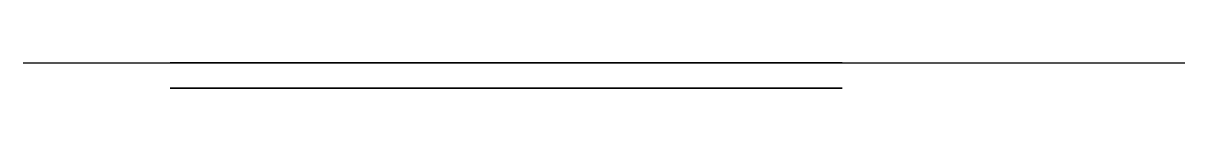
# Model space of a CAD drawing. Header units: centimetres. Extents: x -3.5 to 10.3, y 0 to 0.3.
import ezdxf

# ---------------------------------------------------------------- set-up
doc = ezdxf.new("R2010")
doc.units = ezdxf.units.CM
doc.header["$MEASUREMENT"] = 0
for name, color, linetype in [('Battery Floor v8_Sketch1', 7, 'Continuous'), ('Battery Floor v8_Sketch2', 7, 'Continuous'), ('Battery Floor v8_Sketch3', 7, 'Continuous')]:
    doc.layers.add(name, color=color, linetype=linetype)

msp = doc.modelspace()

# ---------------------------------------------------------------- linework, layer by layer
at = {"layer": 'Battery Floor v8_Sketch1'}
for p, q in [((6.25, 0, 6.85), (-1.75, 0, 6.85)), ((-1.75, 0, -6.85), (6.25, 0, -6.85)), ((-1.75, 0, 6.85), (-1.75, 0, -6.85)), ((6.25, 0, -6.85), (6.25, 0, 6.85))]:
    msp.add_line(p, q, dxfattribs=at)
msp.add_point((0, 0), dxfattribs=at)
at = {"layer": 'Battery Floor v8_Sketch2'}
for p, q in [((-1.75, 0.3, -6.85), (-1.75, 0.3, 6.85)), ((-1.75, 0.3, -6.25), (6.25, 0.3, -6.25)), ((-1.75, 0.3, 6.85), (6.25, 0.3, 6.85)), ((-1.75, 0.3, 6.25), (6.25, 0.3, 6.25)), ((6.25, 0.3, -6.85), (-1.75, 0.3, -6.85)), ((-0.25, 0.3, -6.85), (-0.25, 0.3, -6.25)), ((-0.25, 0.3, 6.25), (-0.25, 0.3, 6.85)), ((1.25, 0.3, -6.25), (1.25, 0.3, -6.85)), ((1.25, 0.3, 6.25), (1.25, 0.3, 6.85)), ((6.25, 0.3, 6.85), (6.25, 0.3, -6.85))]:
    msp.add_line(p, q, dxfattribs=at)
msp.add_point((0, 0.3), dxfattribs=at)
at = {"layer": 'Battery Floor v8_Sketch3'}
for p, q in [((-3.5, 0.3), (10.329, 0.3)), ((-1.75, 0.3, 6.25), (-0.25, 0.3, 6.25)), ((-0.25, 0.3, -6.25), (-1.75, 0.3, -6.25)), ((-1.75, 0.3, -6.25), (-1.75, 0.3, 6.25)), ((-0.95, 0.3, 6.25), (-0.95, 0.3, -6.25)), ((-0.95, 0.3, -5.45), (5.45, 0.3, -5.45)), ((-0.95, 0.3, -0.8), (5.45, 0.3, -4.495)), ((-0.95, 0.3, 1.724), (5.45, 0.3, 5.419)), ((-0.95, 0.3, -1.724), (5.45, 0.3, -5.419)), ((5.45, 0.3, 4.495), (-0.95, 0.3, 0.8)), ((-0.95, 0.3, 5.45), (5.45, 0.3, 5.45)), ((1.25, 0.3, -6.85), (-0.25, 0.3, -6.85)), ((-0.25, 0.3, 6.85), (1.25, 0.3, 6.85)), ((-0.25, 0.3, 6.25), (-0.25, 0.3, 6.85)), ((-0.25, 0.3, -6.85), (-0.25, 0.3, -6.25)), ((6.25, 0.3, -6.25), (1.25, 0.3, -6.25)), ((1.25, 0.3, 6.25), (6.25, 0.3, 6.25)), ((1.25, 0.3, 6.85), (1.25, 0.3, 6.25)), ((1.25, 0.3, -6.25), (1.25, 0.3, -6.85)), ((5.45, 0.3, -6.25), (5.45, 0.3, 6.25)), ((6.25, 0.3, 6.25), (6.25, 0.3, -6.25))]:
    msp.add_line(p, q, dxfattribs=at)
msp.add_point((0, 0.3), dxfattribs=at)

doc.saveas('drawing.dxf')
